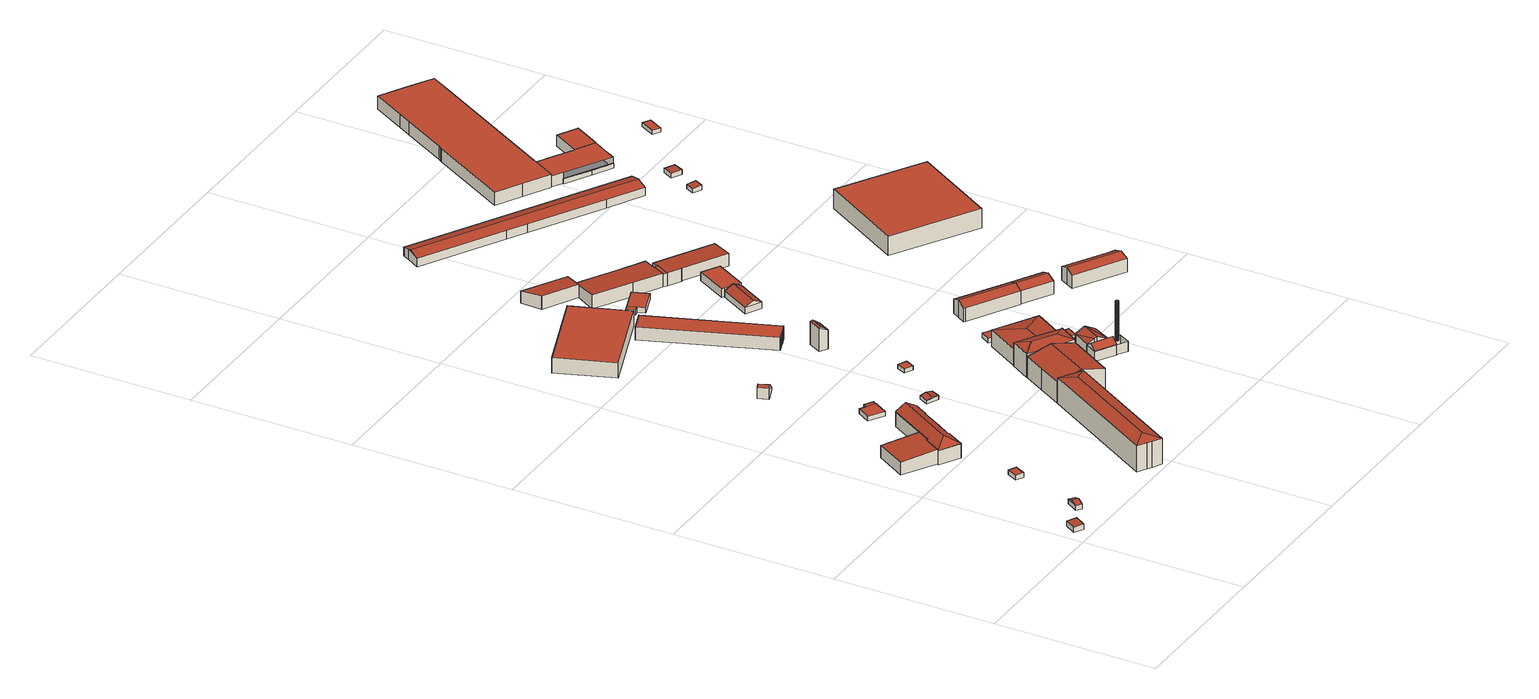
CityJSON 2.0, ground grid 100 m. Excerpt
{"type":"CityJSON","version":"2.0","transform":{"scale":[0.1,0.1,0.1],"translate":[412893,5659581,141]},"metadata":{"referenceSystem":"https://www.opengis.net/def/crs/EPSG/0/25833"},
"CityObjects":{
"building1":{"type":"Building","attributes":{"Dachtyp_tdc":"tdcPolyFlatRoof","Gemeindeschluessel":14612000,"Dachneigung":3.06,"QualitaetDacherkennung":74,"Geometrietyp2DReferenz":"3000","measuredHeight":3.42,"function":"31001_9998","roofType":"2100"},"geometry":[{"type":"Solid","lod":"2","boundaries":[[[[0,1,2,3]],[[1,4,5,2]],[[4,6,7,5]],[[6,0,3,7]],[[6,4,1,0]],[[3,2,5,7]]]],"semantics":{"surfaces":[{"type":"WallSurface"},{"type":"RoofSurface"},{"type":"GroundSurface"}],"values":[[0,0,0,0,1,2]]}}]},
"building2":{"type":"Building","attributes":{"Dachtyp_tdc":"tdcGableRoof","Gemeindeschluessel":14612000,"Dachneigung":17.37,"QualitaetDacherkennung":65,"Geometrietyp2DReferenz":"3000","measuredHeight":4.45,"function":"31001_9998","roofType":"3100"},"geometry":[{"type":"Solid","lod":"2","boundaries":[[[[8,9,10,11]],[[9,12,13,10]],[[12,14,15,13]],[[14,8,11,15]],[[12,9,16]],[[8,14,17]],[[9,8,17,16]],[[14,12,16,17]],[[11,10,13,15]]]],"semantics":{"surfaces":[{"type":"WallSurface"},{"type":"RoofSurface"},{"type":"GroundSurface"}],"values":[[0,0,0,0,0,0,1,1,2]]}}]},
"building3":{"type":"Building","attributes":{"Dachtyp_tdc":"tdcPolyFlatRoof","Gemeindeschluessel":14612000,"Dachneigung":3.06,"QualitaetDacherkennung":21,"Geometrietyp2DReferenz":"3000","measuredHeight":9.15,"function":"31001_9998","roofType":"2100"},"geometry":[{"type":"Solid","lod":"2","boundaries":[[[[18,19,20,21]],[[19,22,23,20]],[[22,24,25,23]],[[24,26,27,25]],[[26,28,29,27]],[[28,18,21,29]],[[28,26,24,22,19,18]],[[21,20,23,25,27,29]]]],"semantics":{"surfaces":[{"type":"WallSurface"},{"type":"RoofSurface"},{"type":"GroundSurface"}],"values":[[0,0,0,0,0,0,1,2]]}}]},
"building4":{"type":"Building","attributes":{"Dachtyp_tdc":"tdcPolyFlatRoof","Gemeindeschluessel":14612000,"Dachneigung":2.92,"QualitaetDacherkennung":66,"Geometrietyp2DReferenz":"3000","measuredHeight":3.04,"function":"31001_9998","roofType":"2100"},"geometry":[{"type":"Solid","lod":"2","boundaries":[[[[30,31,32,33]],[[31,34,35,32]],[[34,36,37,35]],[[36,30,33,37]],[[36,34,31,30]],[[33,32,35,37]]]],"semantics":{"surfaces":[{"type":"WallSurface"},{"type":"RoofSurface"},{"type":"GroundSurface"}],"values":[[0,0,0,0,1,2]]}}]},
"building5":{"type":"Building","attributes":{"Dachtyp_tdc":"tdcFreeFormRoof","Gemeindeschluessel":14612000,"Dachneigung":32.31,"QualitaetDacherkennung":60,"Geometrietyp2DReferenz":"3000","measuredHeight":13.37,"function":"31001_9998","roofType":"5000"},"geometry":[{"type":"Solid","lod":"2","boundaries":[[[[38,39,40,41]],[[39,42,43,40]],[[42,44,45,43]],[[44,46,47,45]],[[46,48,49,47]],[[48,50,51,49]],[[50,52,53,51]],[[52,54,55,53]],[[54,56,57,55]],[[56,58,59,57]],[[58,60,61,59]],[[60,62,63,61]],[[62,64,65,63]],[[64,66,67,65]],[[66,68,69,67]],[[68,38,41,69]],[[70,71,56]],[[72,73,74,75,71,70,76,77,78,79,80,81]],[[82,83,84,60,58,56,71,75]],[[60,84,62]],[[62,84,83,64]],[[64,83,82,66]],[[66,82,75,74,68]],[[39,72,81,42]],[[42,81,80,44]],[[44,80,79,46]],[[46,79,78,48]],[[48,78,77,50]],[[52,76,70,54]],[[50,77,76,52]],[[68,74,73,38]],[[38,73,72,39]],[[54,70,56]],[[41,40,43,45,47,49,51,53,55,57,59,61,63,65,67,69]]]],"semantics":{"surfaces":[{"type":"WallSurface"},{"type":"RoofSurface"},{"type":"GroundSurface"}],"values":[[0,0,0,0,0,0,0,0,0,0,0,0,0,0,0,0,1,1,1,0,0,0,0,0,0,0,0,0,0,0,0,0,0,2]]}}]},
"building6":{"type":"Building","attributes":{"Gemeindeschluessel":14612000,"Geometrietyp2DReferenz":"3000","function":"31001_9998","roofType":"9999"},"children":["building6-1","building6-2"]},
"building6-1":{"type":"BuildingPart","attributes":{"Dachtyp_tdc":"tdcPolyFlatRoof","Dachneigung":0,"QualitaetDacherkennung":58,"Geometrietyp2DReferenz":"3000","measuredHeight":3,"roofType":"1000"},"parents":["building6"],"geometry":[{"type":"MultiSurface","lod":"2","boundaries":[[[85,86,87,88,89]],[[90,91,92,93,94]],[[91,95,96,92]],[[95,85,89,96]],[[95,91,90,86,85]],[[89,88,93,92,96]]],"semantics":{"surfaces":[{"type":"WallSurface"},{"type":"RoofSurface"},{"type":"GroundSurface"}],"values":[0,0,0,0,1,2]}}]},
"building6-2":{"type":"BuildingPart","attributes":{"Dachtyp_tdc":"tdcPolyFlatRoof","Dachneigung":30.38,"QualitaetDacherkennung":63,"Geometrietyp2DReferenz":"3000","measuredHeight":3.05,"roofType":"2100"},"parents":["building6"],"geometry":[{"type":"MultiSurface","lod":"2","boundaries":[[[97,94,93,98]],[[87,99,100,88]],[[99,97,98,100]],[[99,87,94,97]],[[98,93,88,100]]],"semantics":{"surfaces":[{"type":"WallSurface"},{"type":"RoofSurface"},{"type":"GroundSurface"}],"values":[0,0,0,1,2]}}]},
"building7":{"type":"Building","attributes":{"name":"Stadtarchiv","Dachtyp_tdc":"tdcFreeFormRoof","Gemeindeschluessel":14612000,"Dachneigung":15.37,"QualitaetDacherkennung":66,"Geometrietyp2DReferenz":"3000","measuredHeight":18.4,"function":"31001_3010","roofType":"5000"},"geometry":[{"type":"Solid","lod":"2","boundaries":[[[[101,102,103,104]],[[102,105,106,103]],[[105,107,108,106]],[[107,109,110,108]],[[109,111,112,110]],[[111,113,114,112]],[[113,101,104,114]],[[115,116,107,105]],[[111,117,118,102,101,113]],[[118,115,105,102]],[[109,116,115,118,117]],[[109,107,116]],[[111,109,117]],[[104,103,106,108,110,112,114]]]],"semantics":{"surfaces":[{"type":"WallSurface"},{"type":"RoofSurface"},{"type":"GroundSurface"}],"values":[[0,0,0,0,0,0,0,1,1,1,1,0,0,2]]}}]},
"building8":{"type":"Building","attributes":{"Dachtyp_tdc":"tdcGableRoof","Gemeindeschluessel":14612000,"Dachneigung":40.37,"QualitaetDacherkennung":9,"Geometrietyp2DReferenz":"3000","measuredHeight":7.63,"function":"31001_2000","roofType":"3100"},"geometry":[{"type":"Solid","lod":"2","boundaries":[[[[119,120,121,122]],[[120,123,124,121]],[[123,125,126,124]],[[125,119,122,126]],[[123,120,127]],[[119,125,128]],[[120,119,128,127]],[[125,123,127,128]],[[122,121,124,126]]]],"semantics":{"surfaces":[{"type":"WallSurface"},{"type":"RoofSurface"},{"type":"GroundSurface"}],"values":[[0,0,0,0,0,0,1,1,2]]}}]},
"building9":{"type":"Building","attributes":{"Dachtyp_tdc":"tdcGableRoof","Gemeindeschluessel":14612000,"Dachneigung":16.02,"QualitaetDacherkennung":48,"Geometrietyp2DReferenz":"3000","measuredHeight":3.09,"function":"31001_9998","roofType":"3100"},"geometry":[{"type":"Solid","lod":"2","boundaries":[[[[129,130,131,132]],[[130,133,134,131]],[[133,135,136,134]],[[135,129,132,136]],[[133,130,137]],[[129,135,138]],[[130,129,138,137]],[[135,133,137,138]],[[132,131,134,136]]]],"semantics":{"surfaces":[{"type":"WallSurface"},{"type":"RoofSurface"},{"type":"GroundSurface"}],"values":[[0,0,0,0,0,0,1,1,2]]}}]},
"building10":{"type":"Building","attributes":{"Dachtyp_tdc":"tdcPolyFlatRoof","Gemeindeschluessel":14612000,"Dachneigung":0,"QualitaetDacherkennung":19,"Geometrietyp2DReferenz":"3000","measuredHeight":9.74,"function":"31001_2000","roofType":"1000"},"geometry":[{"type":"Solid","lod":"2","boundaries":[[[[139,140,141,142]],[[140,143,144,141]],[[143,145,146,144]],[[145,139,142,146]],[[145,143,140,139]],[[142,141,144,146]]]],"semantics":{"surfaces":[{"type":"WallSurface"},{"type":"RoofSurface"},{"type":"GroundSurface"}],"values":[[0,0,0,0,1,2]]}}]},
"building11":{"type":"Building","attributes":{"Dachtyp_tdc":"tdcPolyFlatRoof","Gemeindeschluessel":14612000,"Dachneigung":0,"QualitaetDacherkennung":65,"Geometrietyp2DReferenz":"3000","measuredHeight":2.61,"function":"31001_9998","roofType":"1000"},"geometry":[{"type":"Solid","lod":"2","boundaries":[[[[147,148,149,150]],[[148,151,152,149]],[[151,153,154,152]],[[153,147,150,154]],[[153,151,148,147]],[[150,149,152,154]]]],"semantics":{"surfaces":[{"type":"WallSurface"},{"type":"RoofSurface"},{"type":"GroundSurface"}],"values":[[0,0,0,0,1,2]]}}]},
"building12":{"type":"Building","attributes":{"Dachtyp_tdc":"tdcFreeFormRoof","Gemeindeschluessel":14612000,"Dachneigung":13.8,"QualitaetDacherkennung":54,"Geometrietyp2DReferenz":"3000","measuredHeight":17.01,"function":"31001_2000","roofType":"5000"},"geometry":[{"type":"Solid","lod":"2","boundaries":[[[[155,156,157,158]],[[156,159,160,157]],[[159,161,162,160]],[[161,163,164,162]],[[163,165,166,164]],[[165,167,168,166]],[[167,169,170,168]],[[169,171,172,170]],[[171,173,174,172]],[[173,155,158,174]],[[155,173,171,175,176,156]],[[176,175,169,167,165,163,161,159]],[[159,156,176]],[[171,169,175]],[[158,157,160,162,164,166,168,170,172,174]]]],"semantics":{"surfaces":[{"type":"WallSurface"},{"type":"RoofSurface"},{"type":"GroundSurface"}],"values":[[0,0,0,0,0,0,0,0,0,0,1,1,0,0,2]]}}]},
"building13":{"type":"Building","attributes":{"Dachtyp_tdc":"tdcPolyFlatRoof","Gemeindeschluessel":14612000,"Dachneigung":0,"QualitaetDacherkennung":86,"Geometrietyp2DReferenz":"3000","measuredHeight":8.07,"function":"31001_2000","roofType":"1000"},"geometry":[{"type":"Solid","lod":"2","boundaries":[[[[177,178,179,180]],[[178,181,182,179]],[[181,183,184,182]],[[183,185,186,184]],[[185,187,188,186]],[[187,189,190,188]],[[189,191,192,190]],[[191,177,180,192]],[[191,189,187,185,183,181,178,177]],[[180,179,182,184,186,188,190,192]]]],"semantics":{"surfaces":[{"type":"WallSurface"},{"type":"RoofSurface"},{"type":"GroundSurface"}],"values":[[0,0,0,0,0,0,0,0,1,2]]}}]},
"building14":{"type":"Building","attributes":{"Dachtyp_tdc":"tdcGableRoof","Gemeindeschluessel":14612000,"Dachneigung":35.9,"QualitaetDacherkennung":9,"Geometrietyp2DReferenz":"3000","measuredHeight":15.05,"function":"31001_2000","roofType":"3100"},"geometry":[{"type":"Solid","lod":"2","boundaries":[[[[193,194,195,196]],[[194,197,198,195]],[[197,199,200,198]],[[199,193,196,200]],[[197,194,201]],[[193,199,202]],[[194,193,202,201]],[[199,197,201,202]],[[196,195,198,200]]]],"semantics":{"surfaces":[{"type":"WallSurface"},{"type":"RoofSurface"},{"type":"GroundSurface"}],"values":[[0,0,0,0,0,0,1,1,2]]}}]},
"building15":{"type":"Building","attributes":{"Dachtyp_tdc":"tdcHipRoof","Gemeindeschluessel":14612000,"Dachneigung":15.75,"QualitaetDacherkennung":74,"Geometrietyp2DReferenz":"3000","measuredHeight":17.05,"function":"31001_2000","roofType":"3200"},"geometry":[{"type":"Solid","lod":"2","boundaries":[[[[203,204,168,170]],[[204,205,206,168]],[[205,207,208,206]],[[207,209,210,208]],[[209,211,212,210]],[[211,213,214,212]],[[213,215,216,214]],[[215,217,174,216]],[[217,218,172,174]],[[218,203,170,172]],[[215,213,219]],[[207,205,220]],[[213,211,209,207,220,219]],[[205,204,203,218,217,215,219,220]],[[170,168,206,208,210,212,214,216,174,172]]]],"semantics":{"surfaces":[{"type":"WallSurface"},{"type":"RoofSurface"},{"type":"GroundSurface"}],"values":[[0,0,0,0,0,0,0,0,0,0,1,1,1,1,2]]}}]},
"building16":{"type":"Building","attributes":{"Gemeindeschluessel":14612000,"Geometrietyp2DReferenz":"3000","function":"31001_2000","roofType":"9999"},"children":["building16-1","building16-2"]},
"building16-1":{"type":"BuildingPart","attributes":{"Dachtyp_tdc":"tdcPolyFlatRoof","Dachneigung":0,"QualitaetDacherkennung":69,"Geometrietyp2DReferenz":"3000","measuredHeight":3.19,"roofType":"1000"},"parents":["building16"],"geometry":[{"type":"MultiSurface","lod":"2","boundaries":[[[221,222,223,224]],[[222,225,226,223]],[[227,225,222,221]],[[224,223,226,228]],[[225,227,228,226]]],"semantics":{"surfaces":[{"type":"WallSurface"},{"type":"RoofSurface"},{"type":"GroundSurface"}],"values":[0,0,1,2,0]}}]},
"building16-2":{"type":"BuildingPart","attributes":{"Dachtyp_tdc":"tdcPolyFlatRoof","Dachneigung":0,"QualitaetDacherkennung":95,"Geometrietyp2DReferenz":"3000","measuredHeight":3.29,"roofType":"1000"},"parents":["building16"],"geometry":[{"type":"MultiSurface","lod":"2","boundaries":[[[229,230,231,232]],[[230,233,221,224,231]],[[234,235,236,228,227]],[[235,229,232,236]],[[235,234,233,230,229]],[[232,231,224,228,236]]],"semantics":{"surfaces":[{"type":"WallSurface"},{"type":"RoofSurface"},{"type":"GroundSurface"}],"values":[0,0,0,0,1,2]}}]},
"building17":{"type":"Building","attributes":{"Dachtyp_tdc":"tdcFreeFormRoof","Gemeindeschluessel":14612000,"Dachneigung":10.01,"QualitaetDacherkennung":84,"Geometrietyp2DReferenz":"3000","measuredHeight":13.13,"function":"31001_2000","roofType":"5000"},"geometry":[{"type":"Solid","lod":"2","boundaries":[[[[237,238,239,240]],[[238,241,242,239]],[[241,243,244,242]],[[243,245,246,244]],[[245,237,240,246]],[[241,238,247]],[[248,247,238,237]],[[243,241,247,248,245]],[[237,245,248]],[[240,239,242,244,246]]]],"semantics":{"surfaces":[{"type":"WallSurface"},{"type":"RoofSurface"},{"type":"GroundSurface"}],"values":[[0,0,0,0,0,1,1,1,0,2]]}}]},
"building18":{"type":"Building","attributes":{"Gemeindeschluessel":14612000,"QualitaetDacherkennung":100,"Geometrietyp2DReferenz":"3000","function":"31001_2081","roofType":"9999"},"children":["building18-1","building18-2","building18-3"]},
"building18-1":{"type":"BuildingPart","attributes":{"Dachtyp_tdc":"tdcLeanToRoof","Dachneigung":0,"QualitaetDacherkennung":100,"Geometrietyp2DReferenz":"3000","measuredHeight":6.11,"roofType":"2100"},"parents":["building18"],"geometry":[{"type":"MultiSurface","lod":"2","boundaries":[[[249,250,251,252]],[[250,253,254,251]],[[253,255,256,254]],[[252,251,254,256]]],"semantics":{"surfaces":[{"type":"WallSurface"},{"type":"GroundSurface"}],"values":[0,0,0,1]}}]},
"building18-2":{"type":"BuildingPart","attributes":{"Dachtyp_tdc":"tdcGableRoof","Dachneigung":34.52,"QualitaetDacherkennung":100,"Geometrietyp2DReferenz":"3000","measuredHeight":9.59,"roofType":"3100"},"parents":["building18"],"geometry":[{"type":"MultiSurface","lod":"2","boundaries":[[[255,257,258,259,256]],[[257,260,261,258]],[[260,262,263,261]],[[262,264,265,263]],[[264,266,267,265]],[[266,249,252,268,267]],[[269,270,271,272,273,260,274]],[[274,275,276,269]],[[249,270,269,276,255]],[[255,276,275,257]],[[257,275,274,260]],[[262,273,272,264]],[[260,273,262]],[[264,272,271,266]],[[266,271,270,249]],[[259,258,261,263,265,267,268]]],"semantics":{"surfaces":[{"type":"WallSurface"},{"type":"RoofSurface"},{"type":"GroundSurface"}],"values":[0,0,0,0,0,0,1,1,0,0,0,0,0,0,0,2]}}]},
"building18-3":{"type":"BuildingPart","attributes":{"Dachtyp_tdc":"tdcPolyFlatRoof","Dachneigung":0,"QualitaetDacherkennung":100,"Geometrietyp2DReferenz":"3000","measuredHeight":24.73,"roofType":"1000"},"parents":["building18"],"geometry":[{"type":"MultiSurface","lod":"2","boundaries":[[[277,278,279,280]],[[278,281,282,279]],[[281,283,284,282]],[[283,285,286,284]],[[285,287,288,286]],[[287,289,290,288]],[[289,291,292,290]],[[291,293,294,292]],[[293,295,296,294]],[[295,297,298,296]],[[297,299,300,298]],[[299,301,302,300]],[[301,303,304,302]],[[303,305,306,304]],[[305,307,308,306]],[[307,309,310,308]],[[309,311,312,310]],[[311,277,280,312]],[[311,309,307,305,303,301,299,297,295,293,291,289,287,285,283,281,278,277]]],"semantics":{"surfaces":[{"type":"WallSurface"},{"type":"RoofSurface"}],"values":[0,0,0,0,0,0,0,0,0,0,0,0,0,0,0,0,0,0,1]}}]},
"building19":{"type":"Building","attributes":{"Dachtyp_tdc":"tdcPolyFlatRoof","Gemeindeschluessel":14612000,"Dachneigung":0,"QualitaetDacherkennung":83,"Geometrietyp2DReferenz":"3000","measuredHeight":2.73,"function":"31001_2000","roofType":"1000"},"geometry":[{"type":"Solid","lod":"2","boundaries":[[[[313,314,315,316]],[[314,317,318,315]],[[317,319,320,318]],[[319,313,316,320]],[[319,317,314,313]],[[316,315,318,320]]]],"semantics":{"surfaces":[{"type":"WallSurface"},{"type":"RoofSurface"},{"type":"GroundSurface"}],"values":[[0,0,0,0,1,2]]}}]},
"building20":{"type":"Building","attributes":{"Dachtyp_tdc":"tdcGableRoof","Gemeindeschluessel":14612000,"Dachneigung":26.43,"QualitaetDacherkennung":100,"Geometrietyp2DReferenz":"3000","measuredHeight":9.45,"function":"31001_2081","roofType":"3100"},"geometry":[{"type":"Solid","lod":"2","boundaries":[[[[321,322,323,324]],[[322,325,326,323]],[[325,327,328,326]],[[327,329,330,328]],[[329,331,332,330]],[[331,333,334,332]],[[333,335,336,334]],[[335,337,338,336]],[[337,339,340,338]],[[339,273,341,340]],[[273,342,343,341]],[[342,321,324,343]],[[331,329,333]],[[329,327,337,335,333]],[[339,337,327,325,322]],[[322,321,342,273,339]],[[324,323,326,328,330,332,334,336,338,340,341,343]]]],"semantics":{"surfaces":[{"type":"WallSurface"},{"type":"RoofSurface"},{"type":"GroundSurface"}],"values":[[0,0,0,0,0,0,0,0,0,0,0,0,1,1,1,1,2]]}}]},
"building21":{"type":"Building","attributes":{"Dachtyp_tdc":"tdcGableRoof","Gemeindeschluessel":14612000,"Dachneigung":27.19,"QualitaetDacherkennung":90,"Geometrietyp2DReferenz":"3000","measuredHeight":6.73,"function":"31001_2000","roofType":"3100"},"geometry":[{"type":"Solid","lod":"2","boundaries":[[[[344,345,346]],[[347,348,349]],[[345,347,349,346]],[[348,344,346,349]],[[350,351,352,353]],[[347,345,351,350]],[[345,344,352,351]],[[344,348,353,352]],[[348,347,350,353]]]],"semantics":{"surfaces":[{"type":"WallSurface"},{"type":"RoofSurface"},{"type":"GroundSurface"}],"values":[[0,0,1,1,2,0,0,0,0]]}}]},
"building22":{"type":"Building","attributes":{"Dachtyp_tdc":"tdcPolyFlatRoof","Gemeindeschluessel":14612000,"Dachneigung":0,"QualitaetDacherkennung":76,"Geometrietyp2DReferenz":"3000","measuredHeight":2.6,"function":"31001_2000","roofType":"1000"},"geometry":[{"type":"Solid","lod":"2","boundaries":[[[[354,355,356,357]],[[355,358,359,356]],[[358,360,361,359]],[[360,354,357,361]],[[360,358,355,354]],[[357,356,359,361]]]],"semantics":{"surfaces":[{"type":"WallSurface"},{"type":"RoofSurface"},{"type":"GroundSurface"}],"values":[[0,0,0,0,1,2]]}}]},
"building23":{"type":"Building","attributes":{"Gemeindeschluessel":14612000,"Geometrietyp2DReferenz":"3000","function":"31001_2000","roofType":"9999"},"children":["building23-1","building23-2","building23-3","building23-4"]},
"building23-1":{"type":"BuildingPart","attributes":{"Dachtyp_tdc":"tdcPolyFlatRoof","Dachneigung":4.02,"QualitaetDacherkennung":89,"Geometrietyp2DReferenz":"3000","measuredHeight":8.67,"roofType":"2100"},"parents":["building23"],"geometry":[{"type":"MultiSurface","lod":"2","boundaries":[[[362,363,364,365]],[[363,366,367,364]],[[366,368,369,370,367]],[[371,372,373,374,375]],[[372,376,377,373]],[[376,378,379,377]],[[376,372,371,368,366,363,362,380,378]],[[379,381,365,364,367,370,374,373,377]]],"semantics":{"surfaces":[{"type":"WallSurface"},{"type":"RoofSurface"},{"type":"GroundSurface"}],"values":[0,0,0,0,0,0,1,2]}}]},
"building23-2":{"type":"BuildingPart","attributes":{"Dachtyp_tdc":"tdcPolyFlatRoof","Dachneigung":0,"QualitaetDacherkennung":29,"Geometrietyp2DReferenz":"3000","measuredHeight":7.92,"roofType":"1000"},"parents":["building23"],"geometry":[{"type":"MultiSurface","lod":"2","boundaries":[[[382,375,374,383]],[[369,384,385,386,370]],[[369,375,382,387,384]],[[386,383,374,370]]],"semantics":{"surfaces":[{"type":"WallSurface"},{"type":"RoofSurface"},{"type":"GroundSurface"}],"values":[0,0,1,2]}}]},
"building23-3":{"type":"BuildingPart","attributes":{"Dachtyp_tdc":"tdcPolyFlatRoof","Dachneigung":4.02,"QualitaetDacherkennung":95,"Geometrietyp2DReferenz":"3000","measuredHeight":8.06,"roofType":"2100"},"parents":["building23"],"geometry":[{"type":"MultiSurface","lod":"2","boundaries":[[[388,389,390,391]],[[389,392,393,390]],[[392,394,382,383,393]],[[385,395,396,386]],[[395,397,398,396]],[[397,399,400,398]],[[399,388,391,400]],[[399,397,395,385,387,394,392,389,388]],[[391,390,393,383,386,396,398,400]]],"semantics":{"surfaces":[{"type":"WallSurface"},{"type":"RoofSurface"},{"type":"GroundSurface"}],"values":[0,0,0,0,0,0,0,1,2]}}]},
"building23-4":{"type":"BuildingPart","attributes":{"Dachtyp_tdc":"tdcPolyFlatRoof","Dachneigung":3.98,"QualitaetDacherkennung":89,"Geometrietyp2DReferenz":"3000","measuredHeight":8.27,"roofType":"2100"},"parents":["building23"],"geometry":[{"type":"MultiSurface","lod":"2","boundaries":[[[401,402,403,404]],[[402,405,362,365,403]],[[406,407,408,379,378]],[[407,409,410,408]],[[409,401,404,410]],[[409,407,406,411,405,402,401]],[[404,403,365,381,379,408,410]]],"semantics":{"surfaces":[{"type":"WallSurface"},{"type":"RoofSurface"},{"type":"GroundSurface"}],"values":[0,0,0,0,0,1,2]}}]},
"building24":{"type":"Building","attributes":{"Dachtyp_tdc":"tdcPolyFlatRoof","Gemeindeschluessel":14612000,"Dachneigung":0,"QualitaetDacherkennung":57,"Geometrietyp2DReferenz":"3000","measuredHeight":5.26,"function":"31001_2000","roofType":"1000"},"geometry":[{"type":"Solid","lod":"2","boundaries":[[[[412,413,414,415]],[[413,416,417,414]],[[416,418,419,417]],[[418,420,421,419]],[[420,412,415,421]],[[420,418,416,413,412]],[[415,414,417,419,421]]]],"semantics":{"surfaces":[{"type":"WallSurface"},{"type":"RoofSurface"},{"type":"GroundSurface"}],"values":[[0,0,0,0,0,1,2]]}}]},
"building25":{"type":"Building","attributes":{"Dachtyp_tdc":"tdcGableRoof","Gemeindeschluessel":14612000,"Dachneigung":21.95,"QualitaetDacherkennung":83,"Geometrietyp2DReferenz":"3000","measuredHeight":10.81,"function":"31001_2000","roofType":"3100"},"geometry":[{"type":"Solid","lod":"2","boundaries":[[[[422,423,424,425]],[[423,426,427,424]],[[426,428,429,427]],[[428,430,431,429]],[[430,432,433,431]],[[432,434,435,433]],[[434,422,425,435]],[[430,428,426,423]],[[423,422,434,432,430]],[[425,424,427,429,431,433,435]]]],"semantics":{"surfaces":[{"type":"WallSurface"},{"type":"RoofSurface"},{"type":"GroundSurface"}],"values":[[0,0,0,0,0,0,0,1,1,2]]}}]},
"building26":{"type":"Building","attributes":{"Dachtyp_tdc":"tdcGableRoof","Gemeindeschluessel":14612000,"Dachneigung":21.84,"QualitaetDacherkennung":82,"Geometrietyp2DReferenz":"3000","measuredHeight":10.38,"function":"31001_2000","roofType":"3100"},"geometry":[{"type":"Solid","lod":"2","boundaries":[[[[428,436,437,438]],[[436,439,440,437]],[[439,432,441,440]],[[432,428,438,441]],[[439,436,442]],[[428,432,430]],[[436,428,430,442]],[[432,439,442,430]],[[438,437,440,441]]]],"semantics":{"surfaces":[{"type":"WallSurface"},{"type":"RoofSurface"},{"type":"GroundSurface"}],"values":[[0,0,0,0,0,0,1,1,2]]}}]},
"building27":{"type":"Building","attributes":{"Dachtyp_tdc":"tdcFreeFormRoof","Gemeindeschluessel":14612000,"Dachneigung":13.23,"QualitaetDacherkennung":90,"Geometrietyp2DReferenz":"3000","measuredHeight":7.01,"function":"31001_2000","roofType":"5000"},"geometry":[{"type":"Solid","lod":"2","boundaries":[[[[443,444,445,446]],[[444,447,448,445]],[[447,449,450,448]],[[449,451,452,450]],[[451,453,454,452]],[[453,455,456,454]],[[455,457,458,456]],[[457,459,460,458]],[[459,461,462,460]],[[461,443,446,462]],[[463,451,449,447,444,464]],[[457,455,453,463,464,443,461,459]],[[444,443,464]],[[453,451,463]],[[446,445,448,450,452,454,456,458,460,462]]]],"semantics":{"surfaces":[{"type":"WallSurface"},{"type":"RoofSurface"},{"type":"GroundSurface"}],"values":[[0,0,0,0,0,0,0,0,0,0,1,1,0,0,2]]}}]},
"building28":{"type":"Building","attributes":{"Dachtyp_tdc":"tdcGableRoof","Gemeindeschluessel":14612000,"Dachneigung":21.82,"QualitaetDacherkennung":82,"Geometrietyp2DReferenz":"3000","measuredHeight":10.68,"function":"31001_2000","roofType":"3100"},"geometry":[{"type":"Solid","lod":"2","boundaries":[[[[465,466,467,468]],[[466,469,470,467]],[[469,471,472,470]],[[471,473,474,472]],[[473,475,476,474]],[[475,477,478,476]],[[477,465,468,478]],[[473,471,469,466]],[[466,465,477,475,473]],[[468,467,470,472,474,476,478]]]],"semantics":{"surfaces":[{"type":"WallSurface"},{"type":"RoofSurface"},{"type":"GroundSurface"}],"values":[[0,0,0,0,0,0,0,1,1,2]]}}]},
"building29":{"type":"Building","attributes":{"Dachtyp_tdc":"tdcPolyFlatRoof","Gemeindeschluessel":14612000,"Dachneigung":0,"QualitaetDacherkennung":84,"Geometrietyp2DReferenz":"3000","measuredHeight":12.14,"function":"31001_2000","roofType":"1000"},"geometry":[{"type":"Solid","lod":"2","boundaries":[[[[479,480,481,482]],[[480,483,484,481]],[[483,485,486,484]],[[485,479,482,486]],[[485,483,480,479]],[[482,481,484,486]]]],"semantics":{"surfaces":[{"type":"WallSurface"},{"type":"RoofSurface"},{"type":"GroundSurface"}],"values":[[0,0,0,0,1,2]]}}]},
"building30":{"type":"Building","attributes":{"Dachtyp_tdc":"tdcPolyFlatRoof","Gemeindeschluessel":14612000,"Dachneigung":5.57,"QualitaetDacherkennung":74,"Geometrietyp2DReferenz":"3000","measuredHeight":3.23,"function":"31001_9998","roofType":"2100"},"geometry":[{"type":"Solid","lod":"2","boundaries":[[[[487,488,489,490]],[[488,491,492,489]],[[491,493,494,492]],[[493,487,490,494]],[[493,491,488,487]],[[490,489,492,494]]]],"semantics":{"surfaces":[{"type":"WallSurface"},{"type":"RoofSurface"},{"type":"GroundSurface"}],"values":[[0,0,0,0,1,2]]}}]},
"building31":{"type":"Building","attributes":{"Gemeindeschluessel":14612000,"Geometrietyp2DReferenz":"3000","function":"31001_2000","roofType":"9999"},"children":["building31-1","building31-2","building31-3","building31-4","building31-5"]},
"building31-1":{"type":"BuildingPart","attributes":{"Dachtyp_tdc":"tdcPolyFlatRoof","Dachneigung":0,"QualitaetDacherkennung":0,"Geometrietyp2DReferenz":"3000","measuredHeight":3,"roofType":"9999"},"parents":["building31"],"geometry":[{"type":"MultiSurface","lod":"2","boundaries":[[[495,496,497,498,499]],[[499,498,500,501]],[[498,497,502,500]],[[497,496,503,502]],[[495,499,501,504]],[[501,500,502,503,504]],[[504,503,496,495]]],"semantics":{"surfaces":[{"type":"RoofSurface"},{"type":"WallSurface"},{"type":"GroundSurface"},{"type":"ClosureSurface","isClosure":"1","QuelleClosure":"LoD1Solid"}],"values":[0,1,1,1,1,2,3]}}]},
"building31-2":{"type":"BuildingPart","attributes":{"Dachtyp_tdc":"tdcPolyFlatRoof","Dachneigung":0,"QualitaetDacherkennung":45,"Geometrietyp2DReferenz":"3000","measuredHeight":8.21,"roofType":"1000"},"parents":["building31"],"geometry":[{"type":"MultiSurface","lod":"2","boundaries":[[[505,506,507,508]],[[506,509,510,511,507]],[[512,513,514,515,516]],[[513,517,518,514]],[[517,519,520,518]],[[519,521,522,520]],[[521,523,524,522]],[[523,525,526,524]],[[525,527,528,526]],[[527,529,530,528]],[[529,531,532,530]],[[531,533,534,532]],[[533,535,536,534]],[[535,537,538,536]],[[537,505,508,538]],[[537,535,533,531,529,527,525,523,521,519,517,513,512,509,506,505]],[[508,507,511,515,514,518,520,522,524,526,528,530,532,534,536,538]]],"semantics":{"surfaces":[{"type":"WallSurface"},{"type":"RoofSurface"},{"type":"GroundSurface"}],"values":[0,0,0,0,0,0,0,0,0,0,0,0,0,0,0,1,2]}}]},
"building31-3":{"type":"BuildingPart","attributes":{"Dachtyp_tdc":"tdcPolyFlatRoof","Dachneigung":0,"QualitaetDacherkennung":39,"Geometrietyp2DReferenz":"3000","measuredHeight":6.93,"roofType":"1000"},"parents":["building31"],"geometry":[{"type":"MultiSurface","lod":"2","boundaries":[[[539,540,541,542,543]],[[540,544,545,541]],[[544,546,547,548,545]],[[549,546,544,540,539]],[[542,541,545,548,550]]],"semantics":{"surfaces":[{"type":"WallSurface"},{"type":"RoofSurface"},{"type":"GroundSurface"}],"values":[0,0,0,1,2]}}]},
"building31-4":{"type":"BuildingPart","attributes":{"Dachtyp_tdc":"tdcPolyFlatRoof","Dachneigung":0,"QualitaetDacherkennung":68,"Geometrietyp2DReferenz":"3000","measuredHeight":4.1,"roofType":"1000"},"parents":["building31"],"geometry":[{"type":"MultiSurface","lod":"2","boundaries":[[[551,552,553,554]],[[552,555,556,553]],[[555,557,558,556]],[[547,551,554,548]],[[547,559,557,555,552,551]],[[554,553,556,558,550,548]]],"semantics":{"surfaces":[{"type":"WallSurface"},{"type":"RoofSurface"},{"type":"GroundSurface"}],"values":[0,0,0,0,1,2]}}]},
"building31-5":{"type":"BuildingPart","attributes":{"Dachtyp_tdc":"tdcPolyFlatRoof","Dachneigung":0,"QualitaetDacherkennung":33,"Geometrietyp2DReferenz":"3000","measuredHeight":6.78,"roofType":"1000"},"parents":["building31"],"geometry":[{"type":"MultiSurface","lod":"2","boundaries":[[[560,558,557]],[[560,561,562,558]],[[561,563,495,504,562]],[[564,516,515,503,496]],[[510,565,566,511]],[[565,567,568,566]],[[567,543,542,568]],[[543,567,565,510,516,564,563,561,560,569]],[[550,558,562,504,503,515,511,566,568,542]]],"semantics":{"surfaces":[{"type":"WallSurface"},{"type":"RoofSurface"},{"type":"GroundSurface"}],"values":[0,0,0,0,0,0,0,1,2]}}]},
"building32":{"type":"Building","attributes":{"Dachtyp_tdc":"tdcPolyFlatRoof","Gemeindeschluessel":14612000,"Dachneigung":3.35,"QualitaetDacherkennung":69,"Geometrietyp2DReferenz":"3000","measuredHeight":3.06,"function":"31001_9998","roofType":"2100"},"geometry":[{"type":"Solid","lod":"2","boundaries":[[[[570,571,572,573]],[[571,574,575,572]],[[574,576,577,575]],[[576,570,573,577]],[[576,574,571,570]],[[573,572,575,577]]]],"semantics":{"surfaces":[{"type":"WallSurface"},{"type":"RoofSurface"},{"type":"GroundSurface"}],"values":[[0,0,0,0,1,2]]}}]},
"building33":{"type":"Building","attributes":{"Dachtyp_tdc":"tdcPolyFlatRoof","Gemeindeschluessel":14612000,"Dachneigung":0,"QualitaetDacherkennung":34,"Geometrietyp2DReferenz":"3000","measuredHeight":2.55,"function":"31001_9998","roofType":"1000"},"geometry":[{"type":"Solid","lod":"2","boundaries":[[[[578,579,580,581]],[[579,582,583,580]],[[582,584,585,583]],[[584,578,581,585]],[[584,582,579,578]],[[581,580,583,585]]]],"semantics":{"surfaces":[{"type":"WallSurface"},{"type":"RoofSurface"},{"type":"GroundSurface"}],"values":[[0,0,0,0,1,2]]}}]}
},
"vertices":[
[60,27,81],[7,61,78],[7,61,47],[60,27,47],[50,129,78],[50,129,47],[104,95,81],[104,95,47],
[320,180,31],[285,202,31],[285,202,1],[320,180,1],[332,272,30],[332,272,1],[366,250,30],[366,250,1],[310,239,45],[344,216,45],
[297,1067,136],[96,1186,123],[96,1186,45],[297,1067,45],[207,1372,123],[207,1372,45],[416,1247,136],[416,1247,45],[368,1168,136],[368,1168,45],[360,1173,136],[360,1173,45],
[462,623,31],[416,647,29],[416,647,1],[462,623,1],[449,711,29],[449,711,1],[496,686,31],[496,686,1],
[602,1308,132],[597,1311,132],[597,1311,44],[602,1308,44],[553,1239,132],[553,1239,44],[555,1237,132],[555,1237,44],[521,1180,132],[521,1180,44],[520,1181,132],[520,1181,44],[473,1104,132],[473,1104,44],[483,1098,132],[483,1098,44],[416,987,132],[416,987,44],[293,1061,132],[293,1061,44],[297,1067,132],[297,1067,44],[360,1173,132],[360,1173,44],[368,1168,132],[368,1168,44],[416,1247,132],[416,1247,44],[545,1464,132],[545,1464,44],[655,1397,132],[655,1397,44],[416,987,135],[386,1077,177],[597,1311,142],[602,1308,138],[655,1397,138],[598,1432,177],[483,1098,135],[473,1104,141],[520,1181,141],[521,1180,140],[555,1237,140],[553,1239,142],[545,1464,138],[416,1247,138],[368,1168,138],
[570,1706,74],[608,1682,74],[608,1682,58],[608,1682,44],[570,1706,44],[662,1650,74],[612,1567,74],[612,1567,44],[662,1650,44],[662,1650,58],[520,1623,74],[520,1623,44],
[676,1673,74],[676,1673,44],[622,1706,74],[622,1706,44],
[822,55,193],[768,87,193],[768,87,31],[822,55,31],[1205,820,193],[1205,820,31],[1258,789,193],[1258,789,31],[1344,736,193],[1344,736,31],[906,5,193],[906,5,31],[851,37,193],[851,37,31],[1235,712,215],[1344,737,193],[907,6,193],[879,114,215],
[472,2212,110],[448,2274,110],[448,2274,40],[472,2212,40],[543,2309,55],[543,2309,40],[567,2247,55],[567,2247,40],[476,2285,116],[499,2222,116],
[993,1484,31],[965,1429,31],[965,1429,8],[993,1484,8],[889,1459,27],[889,1459,8],[922,1520,28],[922,1520,8],[927,1444,39],[957,1502,39],
[784,3226,153],[253,3029,153],[253,3029,56],[784,3226,56],[126,3373,153],[126,3373,56],[657,3570,153],[657,3570,56],
[1091,1713,55],[1118,1767,55],[1118,1767,29],[1091,1713,29],[1172,1740,55],[1172,1740,29],[1145,1686,55],[1145,1686,29],
[1463,666,162],[1344,736,197],[1344,736,30],[1463,666,30],[1258,789,178],[1258,789,30],[1205,820,163],[1205,820,30],[1208,825,163],[1208,825,30],[1293,967,163],[1293,967,30],[1372,1101,163],[1372,1101,30],[1425,1068,178],[1425,1068,30],[1574,979,179],[1574,979,30],[1631,945,162],[1631,945,30],[1502,1022,200],[1334,742,200],
[674,3155,127],[795,3200,127],[795,3200,46],[674,3155,46],[1074,2452,127],[1074,2452,46],[1050,2442,127],[1050,2442,46],[1030,2435,127],[1030,2435,46],[1004,2426,127],[1004,2426,46],[983,2418,127],[983,2418,46],[954,2407,127],[954,2407,46],
[1049,2218,191],[1091,2295,191],[1091,2295,44],[1049,2218,44],[1142,2266,162],[1142,2266,44],[1099,2190,162],[1099,2190,44],[1104,2288,194],[1061,2211,194],
[1425,1068,180],[1372,1101,180],[1370,1102,180],[1370,1102,30],[1444,1224,180],[1444,1224,30],[1446,1222,180],[1446,1222,30],[1702,1068,180],[1702,1068,30],[1706,1066,180],[1706,1066,30],[1633,944,180],[1633,944,30],[1631,945,180],[1574,979,180],[1609,1043,200],[1469,1128,200],
[921,3283,89],[892,3272,89],[892,3272,57],[921,3283,57],[873,3324,89],[873,3324,57],[902,3335,89],[902,3335,57],
[1084,3289,90],[938,3236,90],[938,3236,57],[1084,3289,57],[921,3283,90],[902,3335,90],[1049,3388,90],[1049,3388,57],
[1446,1222,136],[1570,1432,136],[1570,1432,31],[1446,1222,31],[1829,1278,136],[1829,1278,31],[1705,1073,136],[1705,1073,31],[1702,1068,136],[1702,1068,31],[1636,1248,162],[1575,1145,162],
[1851,858,100],[1911,819,100],[1911,819,39],[1851,858,39],[1871,748,100],[1871,748,39],[1810,784,100],[1810,784,39],
[1688,854,100],[1688,854,37],[1810,784,37],[1732,928,100],[1732,928,37],[1736,926,100],[1736,926,37],[1848,860,100],[1848,860,37],[1850,859,100],[1850,859,37],[1851,858,37],[1830,820,133],[1851,858,103],[1850,859,103],[1848,860,103],[1736,926,101],[1708,888,133],[1688,854,106],[1810,784,104],
[1863,805,348],[1861,802,348],[1861,802,100],[1863,805,100],[1858,800,348],[1858,800,100],[1855,799,348],[1855,799,100],[1852,799,348],[1852,799,100],[1849,800,348],[1849,800,100],[1847,802,348],[1847,802,100],[1845,805,348],[1845,805,100],[1844,808,348],[1844,808,100],[1845,811,348],[1845,811,100],[1847,814,348],[1847,814,100],[1849,816,348],[1849,816,100],[1852,817,348],[1852,817,100],[1855,817,348],[1855,817,100],[1858,816,348],[1858,816,100],[1861,814,348],[1861,814,100],[1863,811,348],[1863,811,100],[1863,808,348],[1863,808,100],
[1594,1464,60],[1629,1523,60],[1629,1523,32],[1594,1464,32],[1676,1496,60],[1676,1496,32],[1641,1436,60],[1641,1436,32],
[1737,928,100],[1797,1028,103],[1797,1028,38],[1737,928,38],[1803,1038,103],[1803,1038,38],[1855,1007,133],[1855,1007,38],[1856,1006,132],[1856,1006,38],[1911,973,100],[1911,973,38],[1850,863,100],[1850,863,38],[1843,863,103],[1843,863,38],[1790,894,133],[1790,894,38],[1776,903,125],[1776,903,38],[1736,926,38],[1736,927,100],[1736,927,38],
[1208,2764,87],[1299,2712,88],[1254,2738,115],[1405,2899,88],[1313,2950,87],[1359,2924,115],[1405,2899,47],[1299,2712,47],[1208,2764,47],[1313,2950,47],
[1893,1128,64],[1854,1063,64],[1854,1063,38],[1893,1128,38],[1801,1094,64],[1801,1094,38],[1840,1159,64],[1840,1159,38],
[932,3670,127],[1158,3542,127],[1158,3542,53],[932,3670,53],[1322,3449,127],[1322,3449,53],[1279,3374,134],[1279,3374,133],[1279,3374,53],[1233,3292,140],[1069,3385,140],[1069,3385,53],[1233,3292,53],[1233,3292,133],[842,3515,140],[842,3515,53],[912,3639,130],[912,3639,53],[930,3672,127],[930,3672,53],
[1257,3278,133],[1257,3278,53],[1303,3361,133],[1303,3361,127],[1303,3361,53],[1266,3295,133],
[1605,3086,134],[1338,3235,134],[1338,3235,53],[1605,3086,53],[1337,3233,134],[1337,3233,53],[1257,3278,134],[1328,3406,124],[1328,3406,53],[1407,3363,124],[1407,3363,53],[1677,3212,124],[1677,3212,53],
[711,3890,128],[973,3742,128],[973,3742,53],[711,3890,53],[932,3670,133],[912,3639,136],[707,3754,136],[707,3754,53],[706,3756,136],[706,3756,53],[930,3672,133],
[1296,2960,103],[1401,3148,103],[1401,3148,50],[1296,2960,50],[1509,3088,103],[1509,3088,50],[1405,2899,103],[1405,2899,50],[1313,2950,103],[1313,2950,50],
[1725,1689,119],[1754,1738,142],[1754,1738,34],[1725,1689,34],[1782,1784,121],[1782,1784,34],[2094,1600,121],[2094,1600,34],[2067,1554,142],[2067,1554,34],[2038,1506,120],[2038,1506,34],[1735,1682,119],[1735,1682,34],
[2272,1495,122],[2272,1495,39],[2094,1600,39],[2217,1401,120],[2217,1401,39],[2038,1506,39],[2246,1450,142],
[758,4558,121],[803,4638,133],[803,4638,68],[758,4558,68],[823,4672,123],[823,4672,68],[828,4681,121],[828,4681,68],[2098,3960,121],[2098,3960,68],[2062,3897,137],[2062,3897,68],[2028,3838,121],[2028,3838,68],[1813,3960,121],[1813,3960,68],[1373,4209,121],[1373,4209,68],[1256,4276,121],[1256,4276,68],[2064,3900,138],[793,4620,138],
[2669,1265,122],[2646,1215,143],[2646,1215,36],[2669,1265,36],[2623,1165,121],[2623,1165,36],[2320,1341,121],[2320,1341,36],[2348,1390,143],[2348,1390,36],[2376,1438,121],[2376,1438,36],[2621,1293,122],[2621,1293,36],
[2962,2598,155],[2660,2092,155],[2660,2092,34],[2962,2598,34],[2153,2396,155],[2153,2396,34],[2455,2902,155],[2455,2902,34],
[2224,3689,81],[2277,3661,87],[2277,3661,55],[2224,3689,55],[2248,3608,87],[2248,3608,55],[2196,3637,81],[2196,3637,55],
[2194,4129,107],[1916,4287,107],[1913,4282,107],[2070,4193,107],[2192,4125,107],[2070,4193,77],[2192,4125,77],[1913,4282,77],[1916,4287,77],[2194,4129,77],
[2383,5270,159],[1935,4481,159],[1935,4481,77],[2383,5270,77],[1936,4481,159],[1936,4481,144],[1936,4481,77],[1847,4326,159],[1845,4322,159],[1845,4322,77],[1847,4326,77],[1847,4326,144],[1686,4412,159],[1686,4412,77],[1528,4501,159],[1528,4501,77],[1800,4980,159],[1800,4980,77],[1806,4990,159],[1806,4990,77],[1813,5003,159],[1813,5003,77],[1967,5274,159],[1967,5274,77],[2013,5355,159],[2013,5355,77],[2130,5561,159],[2130,5561,77],[2288,5472,159],[2288,5472,77],[2399,5409,159],[2399,5409,77],[2446,5382,159],[2446,5382,77],
[2161,4353,146],[2251,4513,146],[2251,4513,77],[2161,4353,77],[2161,4353,144],[2373,4444,146],[2373,4444,77],[2283,4286,146],[2283,4286,118],[2283,4286,77],[2282,4285,146],[2282,4285,77],
[2302,4276,118],[2281,4238,118],[2281,4238,77],[2302,4276,77],[2279,4239,118],[2279,4239,77],[2262,4248,118],[2262,4248,77],[2282,4285,118],
[2262,4248,144],[2250,4227,144],[2250,4227,77],[2194,4129,144],[1916,4287,144],[1990,4451,144],[1990,4451,77],[2004,4443,144],[2004,4443,77],[2282,4285,144],
[2281,3816,86],[2316,3880,82],[2316,3880,56],[2281,3816,56],[2377,3847,82],[2377,3847,56],[2343,3783,86],[2343,3783,56],
[2679,4100,88],[2631,4127,88],[2631,4127,62],[2679,4100,62],[2680,4217,88],[2680,4217,62],[2728,4191,88],[2728,4191,62]
]}
